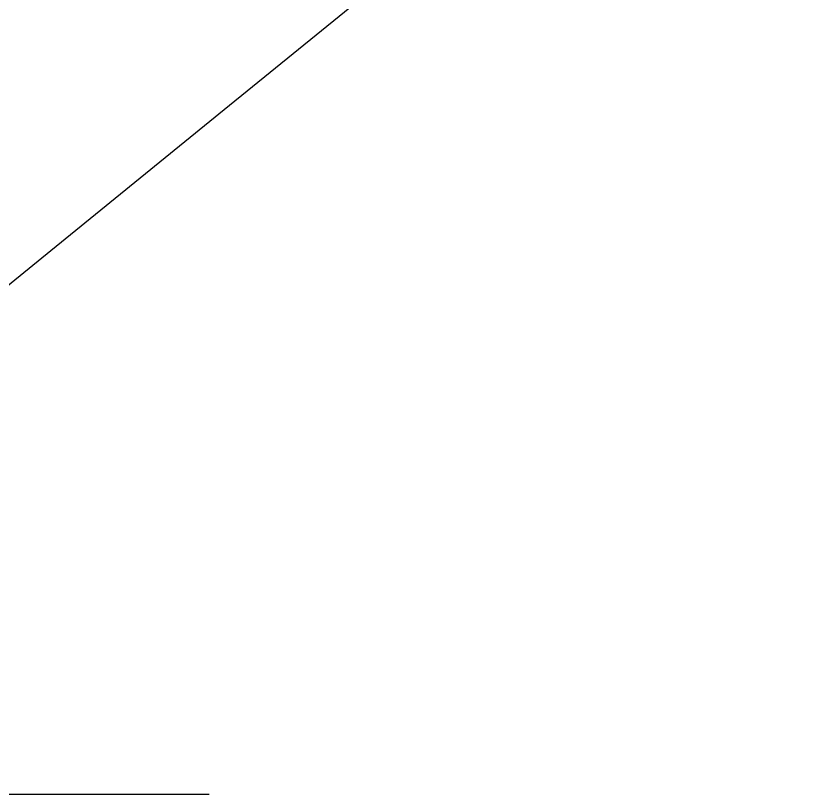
# Model space of a CAD drawing. Extents: x 396920 to 398709, y 7494597 to 7498244.
# Drawn here: x 397953.25 to 397972.86, y 7494613 to 7494632.14 of the extents above; entities that cross this region are included whole.
import ezdxf

# ---------------------------------------------------------------- set-up
doc = ezdxf.new("R2010")
doc.units = 0
for name, color, linetype in [('Default', 7, 'Continuous'), ('NV09- LINHAS FUTURAS', 7, 'Continuous'), ('NV13- FORA DE ESCOPO', 7, 'Continuous'), ('Track suavizado', 7, 'Continuous')]:
    doc.layers.add(name, color=color, linetype=linetype)

msp = doc.modelspace()

# ---------------------------------------------------------------- linework, layer by layer
at = {"layer": 'Default'}
msp.add_spline([(397934, 7494616), (397934, 7494627), (397940, 7494632), (397939, 7494718), (397933, 7494817), (397936, 7494863), (397973, 7494879), (397976, 7494858), (397989, 7494862), (397983, 7494883), (398178, 7494930), (398239, 7494949), (398303, 7494959), (398255, 7494968), (398259, 7494975), (398299, 7494949), (398274, 7494947), (398259, 7494961), (398252, 7494967), (398255, 7494981), (398239, 7495003), (398170, 7495029), (397989, 7495103), (397983, 7495107), (397980, 7495105), (397970, 7495108), (397961, 7495112), (397934, 7495124), (397933, 7495096), (397952, 7494884), (397980, 7494893), (397975, 7495025), (397966, 7495113), (397999, 7495095), (398006, 7494887), (398042, 7494896), (398031, 7495092), (398056, 7495066), (398065, 7494972), (398068, 7494906), (398102, 7494913), (398096, 7494986), (398089, 7495057), (398129, 7495041), (398124, 7494917), (398164, 7494927), (398154, 7494978), (398154, 7495033), (398187, 7495015), (398185, 7494925), (398221, 7494940), (398220, 7494966), (398210, 7494984), (398213, 7495017), (398148, 7495038), (398152, 7495091), (398112, 7495072), (398032, 7495085), (397918, 7495131), (397919, 7495160), (397972, 7495557), (397985, 7495657), (397985, 7495660), (397990, 7495690), (398002, 7495701), (397991, 7495701), (398016, 7495854), (398077, 7496251), (398121, 7496533), (398183, 7496942), (398208, 7497085), (398209, 7497117)], degree=3, dxfattribs=at)
at = {"layer": 'NV09- LINHAS FUTURAS'}
msp.add_line((397950, 7494613), (397958, 7494613), dxfattribs=at)
at = {"layer": 'NV13- FORA DE ESCOPO'}
msp.add_lwpolyline([(397973.452, 7494665.606), (397972.673, 7494662.507), (397971.89, 7494659.41), (397971.102, 7494656.314), (397970.309, 7494653.218), (397969.513, 7494650.122), (397968.697, 7494646.539), (397967.873, 7494642.865), (397966.796, 7494639.321), (397965.22, 7494636.13), (397962.9, 7494633.513), (397958.504, 7494629.937), (397954.108, 7494626.362), (397949.711, 7494622.786), (397945.315, 7494619.21), (397940.918, 7494615.635)], dxfattribs=at)
at = {"layer": 'Track suavizado'}
msp.add_spline([(397934, 7494616), (397934, 7494627), (397940, 7494632), (397939, 7494718), (397933, 7494817), (397936, 7494863), (397973, 7494879), (397976, 7494858), (397989, 7494862), (397983, 7494883), (398178, 7494930), (398239, 7494949), (398303, 7494959), (398255, 7494968), (398259, 7494975), (398299, 7494949), (398274, 7494947), (398259, 7494961), (398252, 7494967), (398255, 7494981), (398239, 7495003), (398170, 7495029), (397989, 7495103), (397983, 7495107), (397980, 7495105), (397970, 7495108), (397961, 7495112), (397934, 7495124), (397933, 7495096), (397952, 7494884), (397980, 7494893), (397975, 7495025), (397966, 7495113), (397999, 7495095), (398006, 7494887), (398042, 7494896), (398031, 7495092), (398056, 7495066), (398065, 7494972), (398068, 7494906), (398102, 7494913), (398096, 7494986), (398089, 7495057), (398129, 7495041), (398124, 7494917), (398164, 7494927), (398154, 7494978), (398154, 7495033), (398187, 7495015), (398185, 7494925), (398221, 7494940), (398220, 7494966), (398210, 7494984), (398213, 7495017), (398148, 7495038), (398152, 7495091), (398112, 7495072), (398032, 7495085), (397918, 7495131), (397919, 7495160), (397972, 7495557), (397985, 7495657), (397985, 7495660), (397990, 7495690), (398002, 7495701), (397991, 7495701), (398016, 7495854), (398077, 7496251), (398121, 7496533), (398183, 7496942), (398208, 7497085), (398209, 7497117)], degree=3, dxfattribs=at)

doc.saveas('drawing.dxf')
